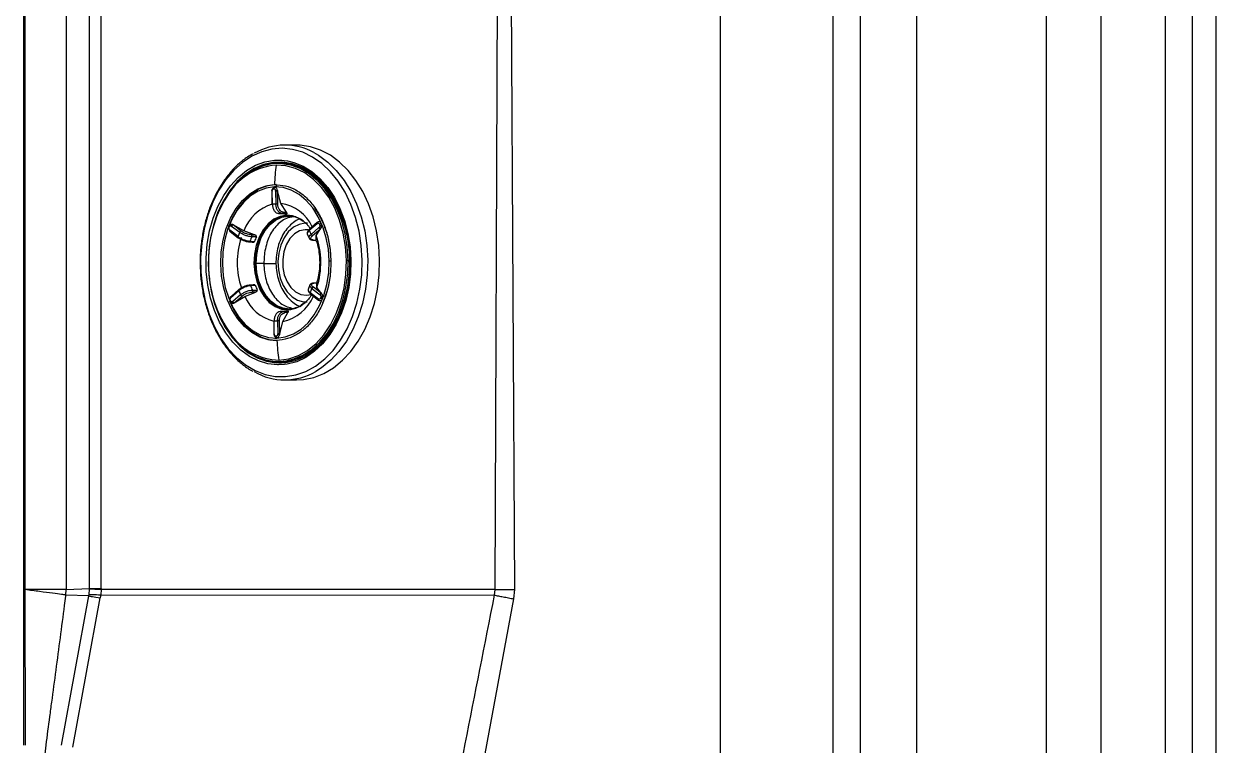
# Model space of a CAD drawing. Extents: x 943 to 1030, y 781 to 934.
# Drawn here: x 1021.22 to 1030.32, y 828.43 to 833.93 of the extents above; entities that cross this region are included whole.
import ezdxf

# ---------------------------------------------------------------- set-up
doc = ezdxf.new("R2010")
doc.units = 0
doc.header["$MEASUREMENT"] = 0
doc.layers.add('1', color=4, linetype='Continuous')

# ---------------------------------------------------------------- blocks, each defined once
blk = doc.blocks.new('AIRA')
at = {"layer": '1', "color": 4, "linetype": 'Continuous', "lineweight": 25}
blk.add_line((87.1416, 3), (87.1416, 84.1416), dxfattribs=at)
at = {"layer": '1', "color": 3, "linetype": 'Continuous', "lineweight": 25}
for p, q in [((86.958, 83.7245), (86.958, 3.4171)), ((86.7551, 3.6938), (86.7551, 83.4478)), ((86.2636, 4.327), (86.2636, 82.8146)), ((85.8457, 4.8358), (85.8457, 82.3058)), ((84.2154, 39.1114), (84.2154, 12.9414)), ((84.4255, 38.9705), (84.4255, 12.9414)), ((84.8554, 38.9705), (84.8554, 12.9414)), ((83.3555, 38.6635), (83.3555, 20.0537)), ((78.0409, 26.4286), (78.0409, 31.4581)), ((78.0495, 31.4374), (78.0495, 26.4494)), ((78.3627, 31.4374), (78.3627, 26.4494)), ((78.5417, 26.4571), (78.5417, 31.4297)), ((78.6323, 26.4571), (78.6323, 31.4297)), ((81.6557, 31.4368), (81.6369, 26.45)), ((81.7877, 26.45), (81.7612, 31.4368)), ((80.1228, 29.8425), (80.0319, 29.8425)), ((80.0184, 29.706), (79.9861, 29.7056)), ((79.9335, 29.4946), (79.9332, 29.4897)), ((79.9332, 29.4898), (79.9347, 29.3903)), ((79.9378, 29.3905), (79.9363, 29.4899)), ((79.9739, 29.523), (79.957, 29.5226)), ((79.9627, 29.4907), (79.9642, 29.3912)), ((79.979, 29.3915), (79.9775, 29.4909)), ((79.9775, 29.4909), (79.978, 29.4909)), ((80.0032, 29.3964), (79.978, 29.4909)), ((80.0448, 29.3295), (80.0032, 29.3964)), ((79.9857, 29.3196), (80.019, 29.3169)), ((80.0484, 29.3178), (80.0134, 29.3204)), ((80.0213, 29.3312), (80.0448, 29.3295)), ((79.6266, 29.2245), (79.6882, 29.1766)), ((79.6992, 29.1859), (79.6375, 29.2339)), ((79.6375, 29.2339), (79.638, 29.2339)), ((79.7201, 29.1891), (79.638, 29.2339)), ((80.0578, 29.3006), (80.0699, 29.3007)), ((80.147, 29.2792), (80.1719, 29.2619)), ((80.2199, 29.1925), (80.2801, 29.244)), ((80.2807, 29.2521), (80.2205, 29.2006)), ((80.2837, 29.2541), (80.28, 29.2515)), ((79.6121, 29.1863), (79.6142, 29.1842)), ((79.6755, 29.144), (79.6139, 29.1919)), ((79.6149, 29.1835), (79.6765, 29.1356)), ((79.8017, 29.1581), (79.7201, 29.1891)), ((79.7774, 29.1582), (79.8017, 29.1581)), ((79.8161, 29.1431), (79.78, 29.1433)), ((80.2042, 29.1658), (80.219, 29.1312)), ((80.2937, 29.2122), (80.2335, 29.1606)), ((80.2448, 29.1515), (80.3049, 29.2031)), ((80.2714, 29.1174), (80.2717, 29.1533)), ((80.2717, 29.1533), (80.3054, 29.2031)), ((80.3049, 29.2031), (80.3054, 29.2031)), ((79.759, 29.1032), (79.7871, 29.1013)), ((79.7666, 29.109), (79.8019, 29.1067)), ((80.2449, 29.1177), (80.2725, 29.1157)), ((80.2492, 29.119), (80.2714, 29.1174)), ((79.8772, 29.0201), (79.8717, 28.9385)), ((80.3714, 28.9582), (80.3841, 28.9582)), ((79.8719, 28.9385), (79.8147, 28.9385)), ((79.8717, 28.9385), (79.9664, 28.9385)), ((79.7925, 28.7762), (79.7641, 28.7743)), ((79.8069, 28.7713), (79.7717, 28.7689)), ((80.2243, 28.7753), (80.2104, 28.7396)), ((80.2771, 28.7907), (80.2502, 28.7888)), ((80.2763, 28.7893), (80.2542, 28.7877)), ((80.2777, 28.7557), (80.2763, 28.7893)), ((79.6215, 28.6798), (79.6817, 28.7314)), ((79.6823, 28.7394), (79.6221, 28.6879)), ((79.6954, 28.6995), (79.6352, 28.6479)), ((79.6464, 28.6389), (79.7066, 28.6904)), ((79.6469, 28.6388), (79.7276, 28.6871)), ((79.7276, 28.6871), (79.8082, 28.7206)), ((79.8082, 28.7206), (79.7839, 28.7204)), ((79.7861, 28.7354), (79.8222, 28.7357)), ((80.1973, 28.6961), (80.2334, 28.7028)), ((80.2887, 28.6675), (80.227, 28.7154)), ((80.228, 28.707), (80.2897, 28.6591)), ((80.2397, 28.748), (80.3014, 28.7001)), ((80.3123, 28.7094), (80.2506, 28.7573)), ((80.3128, 28.7094), (80.2777, 28.7557)), ((80.3128, 28.7094), (80.3123, 28.7094)), ((79.6469, 28.6388), (79.6464, 28.6389)), ((80.1761, 28.6333), (80.1583, 28.6195)), ((80.289, 28.6598), (80.2927, 28.6573)), ((79.948, 28.5006), (79.9495, 28.4011)), ((79.9526, 28.4013), (79.9511, 28.5007)), ((79.9774, 28.5015), (79.9789, 28.4021)), ((79.9937, 28.4023), (79.9923, 28.5018)), ((79.9943, 28.4023), (80.0166, 28.4969)), ((80.03, 28.5742), (79.9968, 28.5716)), ((80.0143, 28.5689), (80.0245, 28.5724)), ((80.0166, 28.4969), (80.0563, 28.5638)), ((80.0245, 28.5724), (80.0595, 28.5751)), ((80.0563, 28.5638), (80.0328, 28.5621)), ((79.9943, 28.4023), (79.9937, 28.4023)), ((79.957, 28.3693), (79.9694, 28.3691)), ((80.0314, 28.1667), (79.9834, 28.1639)), ((79.9861, 28.1864), (80.0184, 28.186)), ((80.0319, 28.0495), (80.1228, 28.0495)), ((78.0409, 25.262), (78.0409, 26.4286)), ((78.0495, 26.4494), (78.05, 25.262)), ((78.3279, 25.262), (78.5367, 26.4006)), ((78.3601, 26.4081), (78.3627, 26.4494)), ((78.5367, 26.4006), (78.3601, 26.4081)), ((78.3627, 26.4494), (78.5417, 26.4571)), ((78.5367, 26.4006), (78.5385, 26.4121)), ((78.5385, 26.4121), (78.5417, 26.4533)), ((78.5417, 26.4571), (78.5417, 26.4533)), ((78.6278, 26.4083), (78.6241, 26.3853)), ((78.6322, 26.4494), (78.6278, 26.4083)), ((78.6278, 26.4083), (81.6312, 26.4075)), ((78.6323, 26.4571), (78.6322, 26.4494)), ((81.6369, 26.45), (78.6322, 26.4494)), ((81.6369, 26.45), (81.6312, 26.4075)), ((81.7811, 26.3785), (81.7877, 26.45)), ((78.4159, 25.2467), (78.6241, 26.3853)), ((80.9339, 21.8267), (81.7811, 26.3785))]:
    blk.add_line(p, q, dxfattribs=at)
at = {"layer": '1', "color": 3, "linetype": 'Continuous', "lineweight": 25, "flags": 128}
for points in [[(80.6229, 28.9644), (80.6161, 29.0758), (80.5994, 29.185), (80.5729, 29.2903), (80.5371, 29.39), (80.4926, 29.4823), (80.4401, 29.5659), (80.3805, 29.6393), (80.3148, 29.7013), (80.2439, 29.7509), (80.1692, 29.7872), (80.0918, 29.8098), (80.013, 29.8182), (79.9341, 29.8122), (79.8563, 29.7921), (79.7811, 29.758), (79.7095, 29.7106), (79.6428, 29.6507), (79.582, 29.5792), (79.5283, 29.4973), (79.4823, 29.4063), (79.445, 29.3078), (79.4169, 29.2033), (79.3985, 29.0946), (79.39, 28.9835), (79.3917, 28.8718), (79.4035, 28.7612), (79.4251, 28.6537), (79.4563, 28.551), (79.4965, 28.4548), (79.5451, 28.3667), (79.6013, 28.2881), (79.6641, 28.2202), (79.7326, 28.1643), (79.8055, 28.1212), (79.8817, 28.0917), (79.96, 28.0762), (80.039, 28.075), (80.1175, 28.0881), (80.1942, 28.1152), (80.2677, 28.156), (80.337, 28.2098), (80.4009, 28.2757), (80.4582, 28.3525), (80.5082, 28.4392), (80.5499, 28.5341), (80.5827, 28.6358), (80.606, 28.7426), (80.6195, 28.8527), (80.6229, 28.9644)], [(80.7565, 28.9649), (80.7498, 29.0771), (80.7333, 29.1872), (80.7071, 29.2935), (80.6717, 29.3943), (80.6276, 29.4881), (80.5756, 29.5733), (80.5164, 29.6486), (80.451, 29.7129), (80.3805, 29.765), (80.3059, 29.8042), (80.2284, 29.8299), (80.1492, 29.8417), (80.1228, 29.8425)], [(80.2548, 29.7852), (80.2897, 29.765), (80.3602, 29.7129), (80.4256, 29.6486), (80.4848, 29.5733), (80.5368, 29.4881), (80.5808, 29.3943), (80.6163, 29.2935), (80.6424, 29.1872), (80.659, 29.0771), (80.6657, 28.9649)], [(79.9834, 28.1639), (79.9773, 28.1639), (79.9036, 28.1722), (79.8314, 28.1943), (79.762, 28.2297), (79.6964, 28.278), (79.636, 28.3382), (79.5819, 28.4092), (79.5349, 28.4898), (79.4959, 28.5786), (79.4656, 28.6739), (79.4446, 28.7741), (79.4332, 28.8773), (79.4316, 28.9818), (79.4399, 29.0856), (79.458, 29.1869), (79.4854, 29.2839), (79.5217, 29.3749), (79.5662, 29.4583), (79.6182, 29.5325), (79.6768, 29.5962), (79.7408, 29.6483), (79.8091, 29.6879), (79.8806, 29.7143), (79.954, 29.727), (80.0109, 29.7272)], [(79.968, 29.701), (79.9345, 29.6983), (79.8625, 29.6821), (79.7928, 29.6522), (79.7265, 29.6091), (79.6651, 29.5537), (79.6095, 29.487), (79.5609, 29.4102), (79.5201, 29.3247), (79.4879, 29.2322), (79.465, 29.1344), (79.4517, 29.033), (79.4482, 28.9301)], [(79.5355, 28.5321), (79.5787, 28.4494), (79.6304, 28.3744), (79.6888, 28.3101), (79.7528, 28.2576), (79.8213, 28.2179), (79.893, 28.1918), (79.9666, 28.1797), (80.0406, 28.1819), (80.1137, 28.1984), (80.1845, 28.2287), (80.2518, 28.2725), (80.3142, 28.3287), (80.3707, 28.3965), (80.4201, 28.4745), (80.4615, 28.5613), (80.4941, 28.6553), (80.5174, 28.7547), (80.531, 28.8576), (80.5345, 28.9622), (80.5279, 29.0665), (80.5113, 29.1685), (80.485, 29.2664), (80.4496, 29.3583), (80.4056, 29.4426), (80.354, 29.5176), (80.2955, 29.5819), (80.2315, 29.6344), (80.163, 29.6741), (80.0913, 29.7002), (80.0177, 29.7123), (79.9437, 29.7101), (79.8706, 29.6936), (79.7998, 29.6632), (79.7325, 29.6195), (79.6701, 29.5632), (79.6136, 29.4955), (79.5642, 29.4175), (79.5355, 29.3599)], [(80.4973, 29.1987), (80.4788, 29.2633), (80.4437, 29.3543), (80.4002, 29.4377), (80.3491, 29.512), (80.2912, 29.5757), (80.2278, 29.6277), (80.1599, 29.667), (80.089, 29.6928), (80.0161, 29.7048), (79.9428, 29.7026), (79.8704, 29.6863), (79.8003, 29.6562), (79.795, 29.6534)], [(80.0083, 29.7128), (79.9761, 29.7101), (79.9229, 29.6995)], [(80.5035, 28.9617), (80.4966, 29.0674), (80.4791, 29.1707), (80.4514, 29.2694), (80.414, 29.3615), (80.3677, 29.4452), (80.3135, 29.5187), (80.2525, 29.5805), (80.1858, 29.6294), (80.1149, 29.6644), (80.0412, 29.6848), (79.9662, 29.6901)], [(80.5161, 28.9619), (80.5096, 29.0646), (80.4933, 29.1651), (80.4674, 29.2615), (80.4325, 29.352), (80.3893, 29.4349), (80.3384, 29.5087), (80.2809, 29.5721), (80.2178, 29.6238), (80.1504, 29.6628), (80.0798, 29.6886), (80.0074, 29.7004), (79.968, 29.701)], [(80.0109, 29.7272), (80.0278, 29.7257), (80.0526, 29.7221)], [(80.0184, 29.706), (80.0485, 29.7052), (80.095, 29.6992)], [(80.0526, 29.7221), (80.1009, 29.7105), (80.1719, 29.6816), (80.2396, 29.6397), (80.3027, 29.5853), (80.3601, 29.5195), (80.4108, 29.4436), (80.4539, 29.3587), (80.4886, 29.2665), (80.5143, 29.1685), (80.5305, 29.0666), (80.537, 28.9625)], [(79.9727, 28.3517), (79.9069, 28.357), (79.8424, 28.3769), (79.781, 28.4108), (79.724, 28.4578), (79.673, 28.5169), (79.6291, 28.5865), (79.5934, 28.665), (79.5669, 28.7504), (79.5502, 28.8406), (79.5436, 28.9335), (79.5474, 29.0266), (79.5614, 29.1177), (79.5854, 29.2046), (79.6187, 29.2852), (79.6604, 29.3574), (79.7097, 29.4194), (79.7652, 29.4698), (79.8256, 29.5073), (79.8894, 29.531), (79.955, 29.5403)], [(79.9551, 29.5226), (79.8914, 29.5136), (79.8295, 29.4906), (79.7709, 29.4542), (79.7171, 29.4053), (79.6693, 29.3451), (79.6288, 29.2751), (79.5965, 29.1969), (79.5733, 29.1126), (79.5597, 29.0242), (79.556, 28.9338)], [(79.9675, 29.5403), (79.9019, 29.531), (79.8381, 29.5073), (79.7777, 29.4698), (79.7222, 29.4194), (79.673, 29.3574), (79.6312, 29.2852), (79.6038, 29.221)], [(80.3714, 28.9582), (80.3651, 29.0482), (80.3488, 29.1357), (80.3231, 29.2186), (80.2885, 29.2948), (80.2459, 29.3623), (80.1964, 29.4196), (80.1411, 29.4653), (80.0815, 29.4981), (80.019, 29.5174), (79.9551, 29.5226)], [(80.0462, 29.3064), (79.9966, 29.298), (79.9491, 29.2761), (79.9055, 29.2414), (79.8676, 29.1955), (79.8367, 29.1399), (79.8141, 29.0769), (79.8006, 29.0088), (79.7967, 28.9384)], [(79.9378, 29.3905), (79.9365, 29.3904), (79.9355, 29.3904), (79.9349, 29.3903), (79.9347, 29.3903), (79.9349, 29.3903), (79.9354, 29.3903), (79.9364, 29.3902), (79.9376, 29.3902)], [(80.1486, 29.2786), (80.131, 29.2871), (80.0793, 29.3011), (80.0266, 29.2995), (79.9754, 29.2825), (79.9277, 29.2508), (79.8857, 29.2057), (79.8513, 29.1493), (79.826, 29.084), (79.8107, 29.0127), (79.8063, 28.9385)], [(79.8147, 28.9385), (79.8184, 29.0074), (79.8315, 29.074), (79.8535, 29.1358), (79.8835, 29.1903), (79.9205, 29.2355), (79.9629, 29.2698), (80.0093, 29.2918), (80.0578, 29.3006)], [(80.2062, 29.2458), (80.1867, 29.2463), (80.1412, 29.2375), (80.098, 29.2151), (80.0593, 29.1801), (80.0269, 29.1342), (80.0021, 29.0794), (79.9863, 29.0184), (79.9801, 28.9541), (79.9839, 28.8893), (79.9974, 28.8272), (80.02, 28.7707), (80.0507, 28.7223), (80.088, 28.6844), (80.1302, 28.6588), (80.1753, 28.6465), (80.2025, 28.6459)], [(80.2112, 29.1946), (80.1877, 29.1959), (80.1455, 29.187), (80.1061, 29.1641), (80.0717, 29.1285), (80.0443, 29.0823), (80.0255, 29.0282), (80.0165, 28.9693), (80.0176, 28.9091), (80.029, 28.851), (80.0498, 28.7984), (80.0789, 28.7544), (80.1146, 28.7215), (80.1549, 28.7017), (80.1973, 28.6961)], [(79.9723, 28.3694), (80.036, 28.3784), (80.0979, 28.4014), (80.1565, 28.4378), (80.2103, 28.4867), (80.2581, 28.5469), (80.2986, 28.6169), (80.3309, 28.6951), (80.3541, 28.7794), (80.3677, 28.8678), (80.3714, 28.9582)], [(79.9884, 28.2019), (80.0632, 28.2117), (80.1362, 28.2364), (80.206, 28.2756), (80.2712, 28.3285), (80.3303, 28.3939), (80.3823, 28.4706), (80.426, 28.5569), (80.4606, 28.6512), (80.4853, 28.7514), (80.4997, 28.8556), (80.5035, 28.9617)], [(80.0208, 28.1927), (80.0299, 28.1937), (80.1018, 28.2099), (80.1716, 28.2398), (80.2378, 28.2829), (80.2993, 28.3383), (80.3549, 28.405), (80.4035, 28.4818), (80.4442, 28.5673), (80.4764, 28.6598), (80.4994, 28.7576), (80.5127, 28.859), (80.5161, 28.9619)], [(80.537, 28.9625), (80.5337, 28.8581), (80.5205, 28.7553), (80.4977, 28.6559), (80.4658, 28.5617), (80.4253, 28.4743), (80.3769, 28.3954), (80.3215, 28.3263), (80.2601, 28.2682), (80.1937, 28.2222), (80.1236, 28.1892), (80.0511, 28.1696), (80.0314, 28.1667)], [(80.1228, 28.0495), (80.1759, 28.0527), (80.2546, 28.0692), (80.3313, 28.0994), (80.4047, 28.1431), (80.4736, 28.1994), (80.537, 28.2675), (80.5939, 28.3463), (80.6433, 28.4345), (80.6846, 28.5308), (80.7169, 28.6336), (80.7399, 28.7414), (80.7532, 28.8524), (80.7565, 28.9649)], [(80.6657, 28.9649), (80.6624, 28.8524), (80.6491, 28.7414), (80.6261, 28.6336), (80.5937, 28.5308), (80.5525, 28.4345), (80.5031, 28.3463), (80.4462, 28.2675), (80.3828, 28.1994), (80.3139, 28.1431), (80.2695, 28.1149)], [(79.4482, 28.9301), (79.4481, 28.9301), (79.4482, 28.9301), (79.4483, 28.9301), (79.4486, 28.9302), (79.4491, 28.9302), (79.4496, 28.9302), (79.4503, 28.9303), (79.4511, 28.9303)], [(79.4482, 28.9301), (79.4547, 28.8274), (79.4711, 28.7269), (79.4969, 28.6305), (79.5318, 28.54), (79.5751, 28.4571), (79.626, 28.3833), (79.6835, 28.3199), (79.7465, 28.2682), (79.814, 28.2291), (79.8846, 28.2034), (79.957, 28.1916), (80.0208, 28.1927)], [(79.556, 28.9338), (79.5623, 28.8438), (79.5786, 28.7562), (79.6043, 28.6734), (79.6389, 28.5972), (79.6815, 28.5297), (79.731, 28.4724), (79.7863, 28.4267), (79.8459, 28.3939), (79.9084, 28.3746), (79.9723, 28.3694)], [(79.7967, 28.9384), (79.8027, 28.8682), (79.8182, 28.801), (79.8426, 28.7394), (79.8752, 28.6858), (79.9144, 28.6421), (79.959, 28.6101), (80.0071, 28.591), (80.0569, 28.5856)], [(79.8063, 28.9385), (79.813, 28.8646), (79.8303, 28.7942), (79.8576, 28.7305), (79.8936, 28.6762), (79.9369, 28.6337), (79.9855, 28.6049), (80.0372, 28.5909), (80.0899, 28.5925), (80.1412, 28.6095), (80.1608, 28.6205)], [(80.0688, 28.5912), (80.0201, 28.5971), (79.973, 28.6162), (79.9295, 28.6478), (79.8912, 28.6908), (79.8595, 28.7435), (79.8356, 28.804), (79.8205, 28.8698), (79.8147, 28.9385)], [(80.0044, 28.1866), (80.0805, 28.197), (80.1547, 28.2226), (80.2257, 28.2628), (80.2919, 28.3169), (80.352, 28.3837), (80.4047, 28.4619), (80.4491, 28.5499), (80.4842, 28.6459), (80.5047, 28.7251)], [(79.6109, 28.6523), (79.6416, 28.5865), (79.6855, 28.5169), (79.7366, 28.4578), (79.7935, 28.4108), (79.855, 28.3769), (79.9194, 28.357), (79.9701, 28.3516)], [(80.095, 28.1928), (80.0711, 28.189), (80.0184, 28.186)]]:
    blk.add_lwpolyline(points, dxfattribs=at)
at = {"layer": '1', "color": 3, "linetype": 'Continuous', "lineweight": 25}
for centre, radius, start, end in [((80.0318, 29.3745), 0.4674, 61.50454, 119.71677), ((80.0097, 29.2069), 0.4852, 95.13686, 150.46007), ((81.0417, 29.5341), 1.0868, 171.74454, 179.67263), ((79.9362, 29.4626), 0.0273, 89.64342, 96.19111), ((80.3195, 29.5323), 0.3646, 181.52291, 182.14447), ((79.9777, 28.9569), 0.534, 90.80553, 91.61212), ((81.0472, 29.5332), 1.0798, 179.62045, 180.54495), ((79.9787, 28.9465), 0.5445, 90.12877, 90.89876), ((80.3793, 28.9608), 0.9287, 148.49554, 181.88293), ((79.9617, 29.0907), 0.3085, 24.61903, 82.27733), ((80.0315, 29.0718), 0.3328, 106.42517, 159.37187), ((79.9576, 29.1684), 0.2229, 88.31986, 95.09892), ((79.9792, 28.8575), 0.534, 90.80553, 91.61212), ((79.9802, 28.847), 0.5445, 90.12875, 90.89876), ((80.0051, 29.133), 0.1876, 87.47602, 95.94275), ((80.0392, 29.1313), 0.1867, 91.71212, 96.23329), ((80.173, 29.4563), 0.1964, 224.7938, 229.7672), ((80.0392, 29.132), 0.1861, 87.1775, 91.70933), ((80.0445, 29.0926), 0.2138, 41.32143, 89.55222), ((79.6399, 29.22), 0.0141, 99.74786, 161.07174), ((80.2855, 29.2476), 0.00653, 129.49517, 212.7876), ((79.6202, 29.1884), 0.00719, 150.76822, 222.73254), ((80.2894, 28.946), 0.6197, 162.12648, 198.27559), ((79.6818, 29.1404), 0.00719, 150.7681, 222.73266), ((80.1695, 28.9708), 0.5234, 156.84569, 160.68283), ((79.6793, 29.1391), 0.0045, 232.7225, 269.76184), ((79.7016, 29.1721), 0.0141, 99.74679, 161.07194), ((80.1832, 28.9669), 0.4402, 156.36763, 161.16089), ((80.2161, 28.9667), 0.4372, 156.20025, 161.32828), ((80.2258, 29.1961), 0.00692, 139.96615, 211.52746), ((79.7607, 28.9769), 0.5072, 21.23073, 25.14882), ((80.2471, 29.1659), 0.0146, 201.27824, 260.67162), ((79.6891, 28.9458), 0.6185, 342.10435, 19.60542), ((80.3073, 29.2174), 0.0146, 201.27844, 260.67059), ((79.4877, 28.9484), 1.0402, 0.75001, 13.9253), ((80.5315, 27.7828), 1.1793, 90.74651, 91.3587), ((79.4769, 28.9449), 1.051, 347.93092, 0.93554), ((80.5293, 28.0242), 0.9378, 90.09323, 90.80739), ((80.3454, 28.923), 0.8943, 179.53081, 216.3692), ((79.8208, 26.819), 2.1195, 90.3903, 90.65062), ((79.8158, 27.575), 1.3635, 90.0486, 90.39808), ((80.1707, 28.92), 0.4266, 200.74258, 205.63696), ((80.2036, 28.9202), 0.4237, 200.57167, 205.80787), ((79.6274, 28.6834), 0.00692, 139.96627, 211.52739), ((79.6876, 28.735), 0.00692, 139.96614, 211.52752), ((80.1545, 28.9151), 0.5072, 201.23073, 205.14882), ((79.6851, 28.7361), 0.0044, 89.83125, 129.72262), ((79.7089, 28.7048), 0.0146, 201.27828, 260.67143), ((80.0234, 28.8102), 0.3204, 202.59412, 256.38671), ((79.9538, 28.8119), 0.3212, 281.28065, 337.56864), ((80.2333, 28.7119), 0.00719, 150.76808, 222.73268), ((79.7458, 28.9212), 0.5234, 336.84569, 340.68283), ((80.253, 28.7435), 0.0141, 99.74698, 161.07188), ((80.2939, 28.6639), 0.00631, 145.81591, 239.46886), ((80.3147, 28.6955), 0.0141, 99.74786, 161.07175), ((79.6488, 28.6532), 0.0146, 201.27845, 260.67058), ((80.1801, 28.4437), 0.1878, 130.95648, 136.08012), ((80.0423, 28.8025), 0.2174, 273.85117, 317.42082), ((79.9509, 28.4735), 0.0273, 89.64327, 96.19122), ((79.9576, 28.7236), 0.2229, 268.31986, 275.09892), ((79.9925, 27.9678), 0.534, 90.80553, 91.61211), ((79.9935, 27.9573), 0.5445, 90.12875, 90.89876), ((80.0051, 28.759), 0.1876, 267.47603, 275.94275), ((80.0392, 28.76), 0.1861, 267.1775, 271.70933), ((79.9526, 28.3704), 0.0309, 90.02909, 95.80474), ((79.9515, 28.4291), 0.0281, 265.73203, 271.69341), ((79.9939, 27.8683), 0.5339, 90.80552, 91.61215), ((79.995, 27.8578), 0.5445, 90.12877, 90.89876), ((79.9981, 28.6612), 0.4594, 215.7592, 268.79391), ((80.3363, 28.3706), 0.364, 179.5645, 180.18668), ((81.0675, 28.3908), 1.0955, 182.04447, 189.93046), ((79.993, 28.5883), 0.4018, 240.46906, 271.62418), ((80.0252, 28.5705), 0.3917, 254.85817, 267.52814), ((80.032, 28.5187), 0.4685, 240.00989, 300.4613)]:
    blk.add_arc(centre, radius, start, end, dxfattribs=at)
for points, knots in [([(79.7916, 29.7768), (79.7765, 29.7685), (79.7378, 29.7472), (79.6798, 29.7001), (79.6183, 29.6378), (79.5627, 29.5654), (79.5135, 29.4845), (79.4716, 29.3959), (79.4375, 29.3012), (79.4116, 29.2015), (79.3944, 29.0983), (79.3867, 29.0063), (79.3867, 28.9492), (79.3866, 28.9273)], [0, 0, 0, 0, 0.061589, 0.15822, 0.255295, 0.352714, 0.45036, 0.548129, 0.64595, 0.743773, 0.841587, 0.939395, 1, 1, 1, 1]), ([(79.9365, 29.4933), (79.9357, 29.4935), (79.9344, 29.4939), (79.9337, 29.4943), (79.9334, 29.4945), (79.9335, 29.4946), (79.9335, 29.4946)], [0, 0, 0, 0, 0.472388, 0.726062, 0.984927, 1, 1, 1, 1]), ([(79.9468, 29.516), (79.9451, 29.5148), (79.9417, 29.5124), (79.9376, 29.5071), (79.9347, 29.5011), (79.9339, 29.4967), (79.9335, 29.4946)], [0, 0, 0, 0, 0.258069, 0.511288, 0.758311, 1, 1, 1, 1]), ([(79.9361, 29.4897), (79.9361, 29.4907), (79.9361, 29.492), (79.9362, 29.4932), (79.9363, 29.4934)], [0, 0, 0, 0, 0.825528, 1, 1, 1, 1]), ([(79.9365, 29.4933), (79.9364, 29.4927), (79.9363, 29.4916), (79.9363, 29.4904), (79.9363, 29.4899)], [0, 0, 0, 0, 0.559955, 1, 1, 1, 1]), ([(79.9365, 29.4933), (79.937, 29.4957), (79.9379, 29.5003), (79.9414, 29.5051), (79.9453, 29.5078), (79.9479, 29.5081), (79.9492, 29.5082)], [0, 0, 0, 0, 0.283703, 0.562563, 0.780127, 1, 1, 1, 1]), ([(79.9552, 29.5186), (79.9528, 29.5185), (79.9497, 29.5183), (79.9471, 29.516), (79.9465, 29.5154)], [0, 0, 0, 0, 0.7563984, 1, 1, 1, 1]), ([(79.9492, 29.5082), (79.9493, 29.5093), (79.9494, 29.5116), (79.9506, 29.5148), (79.9526, 29.5175), (79.9543, 29.5183), (79.9552, 29.5186)], [0, 0, 0, 0, 0.221976, 0.471926, 0.73723, 1, 1, 1, 1]), ([(79.9492, 29.5082), (79.9509, 29.5081), (79.9543, 29.5079), (79.9584, 29.5043), (79.9612, 29.4995), (79.962, 29.4959), (79.9624, 29.4941)], [0, 0, 0, 0, 0.278048, 0.555677, 0.775229, 1, 1, 1, 1]), ([(79.9771, 29.4963), (79.9761, 29.4995), (79.9741, 29.5058), (79.9688, 29.5132), (79.9623, 29.5181), (79.9576, 29.5185), (79.9552, 29.5186)], [0, 0, 0, 0, 0.247937, 0.500491, 0.75285, 1, 1, 1, 1]), ([(79.9624, 29.4941), (79.9634, 29.4944), (79.9649, 29.4948), (79.9675, 29.4953), (79.9696, 29.4957), (79.9718, 29.496), (79.9744, 29.4963), (79.976, 29.4963), (79.9771, 29.4963)], [0, 0, 0, 0, 0.239809, 0.368586, 0.5, 0.631414, 0.760191, 1, 1, 1, 1]), ([(79.9627, 29.4907), (79.9627, 29.4913), (79.9626, 29.4925), (79.9625, 29.4936), (79.9624, 29.4941)], [0, 0, 0, 0, 0.559951, 1, 1, 1, 1]), ([(79.978, 29.4909), (79.9779, 29.492), (79.9776, 29.4938), (79.9772, 29.4956), (79.9771, 29.4963)], [0, 0, 0, 0, 0.560579, 1, 1, 1, 1]), ([(79.9771, 29.4963), (79.9772, 29.4953), (79.9774, 29.4936), (79.9775, 29.4917), (79.9775, 29.4909)], [0, 0, 0, 0, 0.559954, 1, 1, 1, 1]), ([(79.9376, 29.3902), (79.938, 29.3824), (79.9386, 29.3718), (79.9428, 29.3634), (79.9439, 29.3612)], [0, 0, 0, 0, 0.740484, 1, 1, 1, 1]), ([(79.9378, 29.3905), (79.9386, 29.3815), (79.9403, 29.3635), (79.9515, 29.3406), (79.9672, 29.324), (79.9795, 29.321), (79.9857, 29.3196)], [0, 0, 0, 0, 0.25003, 0.500035, 0.750022, 1, 1, 1, 1]), ([(80.0134, 29.3204), (80.0069, 29.3219), (79.9939, 29.3248), (79.9779, 29.3414), (79.9667, 29.3643), (79.965, 29.3823), (79.9642, 29.3912)], [0, 0, 0, 0, 0.249978, 0.499965, 0.74997, 1, 1, 1, 1]), ([(80.0213, 29.3312), (80.0158, 29.3325), (80.0048, 29.335), (79.9909, 29.3491), (79.9812, 29.3686), (79.9797, 29.3839), (79.979, 29.3915)], [0, 0, 0, 0, 0.2497434, 0.500213, 0.7505595, 1, 1, 1, 1]), ([(80.0134, 29.3204), (80.0143, 29.3205), (80.0158, 29.3207), (80.0176, 29.322), (80.0189, 29.3234), (80.0199, 29.3252), (80.021, 29.3277), (80.0212, 29.3298), (80.0213, 29.3312)], [0, 0, 0, 0, 0.23874, 0.367898, 0.499997, 0.632096, 0.761255, 1, 1, 1, 1]), ([(80.0484, 29.3178), (80.0488, 29.3178), (80.0498, 29.3179), (80.0506, 29.3185), (80.0507, 29.3196), (80.0502, 29.3217), (80.0486, 29.3249), (80.0461, 29.3279), (80.0448, 29.3295)], [0, 0, 0, 0, 0.090563, 0.18461, 0.29233, 0.420668, 0.698931, 1, 1, 1, 1]), ([(79.6088, 29.2219), (79.6079, 29.2188), (79.6059, 29.2128), (79.6061, 29.2024), (79.6082, 29.1962), (79.6093, 29.1932)], [0, 0, 0, 0, 0.328863, 0.664452, 1, 1, 1, 1]), ([(79.6092, 29.2168), (79.6086, 29.2173), (79.6073, 29.2185), (79.6065, 29.22), (79.6069, 29.2213), (79.6082, 29.2217), (79.6088, 29.2219)], [0, 0, 0, 0, 0.221975, 0.471925, 0.737229, 1, 1, 1, 1]), ([(79.6119, 29.1938), (79.6107, 29.1956), (79.6084, 29.199), (79.6071, 29.2056), (79.6074, 29.2118), (79.6086, 29.2151), (79.6092, 29.2168)], [0, 0, 0, 0, 0.283703, 0.562563, 0.780127, 1, 1, 1, 1]), ([(79.634, 29.236), (79.6315, 29.2367), (79.6264, 29.238), (79.619, 29.2355), (79.6127, 29.2302), (79.6101, 29.2246), (79.6088, 29.2219)], [0, 0, 0, 0, 0.247937, 0.500491, 0.75285, 1, 1, 1, 1]), ([(79.6092, 29.2168), (79.6101, 29.2188), (79.6119, 29.2228), (79.6161, 29.2261), (79.6204, 29.2271), (79.623, 29.2263), (79.6244, 29.2259)], [0, 0, 0, 0, 0.278048, 0.555677, 0.775229, 1, 1, 1, 1]), ([(79.6244, 29.2259), (79.6247, 29.2271), (79.6253, 29.2291), (79.6268, 29.2314), (79.6281, 29.233), (79.6295, 29.2343), (79.6315, 29.2356), (79.633, 29.2358), (79.634, 29.236)], [0, 0, 0, 0, 0.2398087, 0.3685865, 0.5, 0.6314135, 0.7601913, 1, 1, 1, 1]), ([(79.6266, 29.2245), (79.6262, 29.2248), (79.6255, 29.2254), (79.6247, 29.2257), (79.6244, 29.2259)], [0, 0, 0, 0, 0.559951, 1, 1, 1, 1]), ([(79.638, 29.2339), (79.6373, 29.2343), (79.636, 29.2352), (79.6346, 29.2357), (79.634, 29.236)], [0, 0, 0, 0, 0.560579, 1, 1, 1, 1]), ([(79.634, 29.236), (79.6347, 29.2357), (79.6359, 29.2351), (79.637, 29.2342), (79.6375, 29.2339)], [0, 0, 0, 0, 0.559954, 1, 1, 1, 1]), ([(80.1177, 29.2946), (80.0966, 29.2939), (80.0451, 29.2922), (79.9711, 29.2364), (79.9057, 29.1432), (79.8867, 29.0611), (79.8772, 29.0201)], [0, 0, 0, 0, 0.187385, 0.458256, 0.729128, 1, 1, 1, 1]), ([(80.1452, 29.2785), (80.1442, 29.2782), (80.1272, 29.2729), (80.097, 29.2518), (80.0565, 29.2154), (80.0223, 29.1682), (79.995, 29.1131), (79.9759, 29.0518), (79.9656, 28.9867), (79.9646, 28.92), (79.9728, 28.8541), (79.9902, 28.7913), (80.0164, 28.7338), (80.0506, 28.6834), (80.0921, 28.6435), (80.1276, 28.6188), (80.1498, 28.6121), (80.1548, 28.6106)], [0, 0, 0, 0, 0.004256, 0.07535, 0.147676, 0.22141, 0.296165, 0.371422, 0.446817, 0.522278, 0.59787, 0.673663, 0.749738, 0.826077, 0.902301, 0.977718, 1, 1, 1, 1]), ([(80.0634, 29.3002), (80.0764, 29.2995), (80.1041, 29.298), (80.1325, 29.2894), (80.1467, 29.2795), (80.147, 29.2792)], [0, 0, 0, 0, 0.463799, 0.987713, 1, 1, 1, 1]), ([(80.2053, 29.2324), (80.2102, 29.2278), (80.2174, 29.2208), (80.2248, 29.2089), (80.2273, 29.2049)], [0, 0, 0, 0, 0.669708, 1, 1, 1, 1]), ([(80.2822, 29.2455), (80.2818, 29.2453), (80.2811, 29.2449), (80.2804, 29.2443), (80.2801, 29.244)], [0, 0, 0, 0, 0.5599546, 1, 1, 1, 1]), ([(80.287, 29.2555), (80.2861, 29.2553), (80.2847, 29.2551), (80.2833, 29.2538), (80.2825, 29.2525), (80.282, 29.2509), (80.2817, 29.2487), (80.282, 29.2468), (80.2822, 29.2455)], [0, 0, 0, 0, 0.239809, 0.368586, 0.5, 0.631414, 0.760191, 1, 1, 1, 1]), ([(80.2822, 29.2455), (80.2839, 29.2461), (80.2872, 29.2472), (80.2919, 29.2454), (80.2955, 29.242), (80.297, 29.2389), (80.2977, 29.2374)], [0, 0, 0, 0, 0.283703, 0.562563, 0.780127, 1, 1, 1, 1]), ([(80.3102, 29.2428), (80.3088, 29.2455), (80.3061, 29.2509), (80.2999, 29.2559), (80.2931, 29.2579), (80.289, 29.2563), (80.287, 29.2555)], [0, 0, 0, 0, 0.2474, 0.49986, 0.75229, 1, 1, 1, 1]), ([(80.2937, 29.2122), (80.2941, 29.2125), (80.2948, 29.2131), (80.2954, 29.2139), (80.2956, 29.2142)], [0, 0, 0, 0, 0.559951, 1, 1, 1, 1]), ([(80.2977, 29.2374), (80.2985, 29.2352), (80.3, 29.231), (80.2999, 29.2242), (80.2984, 29.2184), (80.2966, 29.2156), (80.2956, 29.2142)], [0, 0, 0, 0, 0.278048, 0.555677, 0.775229, 1, 1, 1, 1]), ([(80.308, 29.2063), (80.307, 29.2065), (80.3055, 29.2067), (80.3031, 29.2077), (80.3013, 29.2087), (80.2996, 29.2099), (80.2975, 29.2117), (80.2964, 29.2132), (80.2956, 29.2142)], [0, 0, 0, 0, 0.239809, 0.368586, 0.5, 0.631414, 0.760191, 1, 1, 1, 1]), ([(80.3102, 29.2428), (80.3091, 29.2426), (80.3068, 29.2422), (80.3032, 29.2408), (80.3, 29.2391), (80.2984, 29.2379), (80.2977, 29.2374)], [0, 0, 0, 0, 0.2627711, 0.5280752, 0.7780246, 1, 1, 1, 1]), ([(80.308, 29.2063), (80.3093, 29.2088), (80.312, 29.2138), (80.3137, 29.2236), (80.3134, 29.2339), (80.3112, 29.2398), (80.3102, 29.2428)], [0, 0, 0, 0, 0.247937, 0.500491, 0.75285, 1, 1, 1, 1]), ([(79.6119, 29.1938), (79.6114, 29.1928), (79.6106, 29.1912), (79.6104, 29.1894), (79.6106, 29.1881), (79.6112, 29.187), (79.6122, 29.186), (79.6136, 29.1858), (79.6144, 29.1856)], [0, 0, 0, 0, 0.239809, 0.368586, 0.5, 0.631414, 0.760191, 1, 1, 1, 1]), ([(79.6119, 29.1938), (79.6122, 29.1934), (79.6129, 29.1927), (79.6136, 29.1921), (79.6139, 29.1919)], [0, 0, 0, 0, 0.559955, 1, 1, 1, 1]), ([(79.6755, 29.144), (79.6818, 29.1396), (79.6944, 29.131), (79.7194, 29.1199), (79.7452, 29.1118), (79.7595, 29.1099), (79.7666, 29.109)], [0, 0, 0, 0, 0.25003, 0.500035, 0.750022, 1, 1, 1, 1]), ([(79.6792, 29.1346), (79.6846, 29.131), (79.6952, 29.1236), (79.7164, 29.1139), (79.7383, 29.1066), (79.7504, 29.1051), (79.7565, 29.1043)], [0, 0, 0, 0, 0.249705, 0.50014, 0.750517, 1, 1, 1, 1]), ([(79.78, 29.1433), (79.7727, 29.1438), (79.7581, 29.1448), (79.7321, 29.1526), (79.707, 29.1636), (79.6945, 29.1723), (79.6882, 29.1766)], [0, 0, 0, 0, 0.2499775, 0.499965, 0.7499704, 1, 1, 1, 1]), ([(79.7774, 29.1582), (79.7712, 29.1586), (79.7588, 29.1595), (79.7366, 29.1659), (79.7152, 29.175), (79.7045, 29.1823), (79.6992, 29.1859)], [0, 0, 0, 0, 0.249744, 0.500213, 0.75056, 1, 1, 1, 1]), ([(79.78, 29.1433), (79.7804, 29.1446), (79.781, 29.1465), (79.7811, 29.1494), (79.7809, 29.1516), (79.7803, 29.1537), (79.7793, 29.1562), (79.7782, 29.1574), (79.7774, 29.1582)], [0, 0, 0, 0, 0.23874, 0.367898, 0.499997, 0.632096, 0.761255, 1, 1, 1, 1]), ([(79.8161, 29.1431), (79.8163, 29.1438), (79.8167, 29.1451), (79.8163, 29.1472), (79.8152, 29.1494), (79.8126, 29.1523), (79.8083, 29.1557), (79.8039, 29.1573), (79.8017, 29.1581)], [0, 0, 0, 0, 0.090564, 0.184611, 0.292331, 0.420669, 0.698928, 1, 1, 1, 1]), ([(80.2199, 29.1925), (80.2153, 29.1879), (80.2061, 29.1787), (80.2023, 29.1688), (80.2052, 29.1655), (80.206, 29.1647)], [0, 0, 0, 0, 0.431902, 0.863763, 1, 1, 1, 1]), ([(80.2203, 29.2002), (80.2171, 29.1971), (80.2107, 29.1907), (80.2052, 29.181), (80.2029, 29.1725), (80.2042, 29.1681), (80.2048, 29.1663)], [0, 0, 0, 0, 0.265769, 0.532078, 0.800678, 1, 1, 1, 1]), ([(80.2192, 29.1333), (80.2187, 29.1339), (80.2159, 29.1372), (80.2198, 29.1469), (80.229, 29.156), (80.2335, 29.1606)], [0, 0, 0, 0, 0.107074, 0.553515, 1, 1, 1, 1]), ([(80.2186, 29.1331), (80.2195, 29.1311), (80.2214, 29.1272), (80.2271, 29.1226), (80.2346, 29.119), (80.2409, 29.1181), (80.2441, 29.1176)], [0, 0, 0, 0, 0.248855, 0.498843, 0.749322, 1, 1, 1, 1]), ([(80.2492, 29.119), (80.2445, 29.1198), (80.2352, 29.1215), (80.2303, 29.1292), (80.2327, 29.1396), (80.2408, 29.1476), (80.2448, 29.1515)], [0, 0, 0, 0, 0.249733, 0.500209, 0.750558, 1, 1, 1, 1]), ([(80.308, 29.2063), (80.3075, 29.2057), (80.3065, 29.2045), (80.3054, 29.2035), (80.3049, 29.2031)], [0, 0, 0, 0, 0.559954, 1, 1, 1, 1]), ([(80.3054, 29.2031), (80.3059, 29.2036), (80.3068, 29.2046), (80.3077, 29.2058), (80.308, 29.2063)], [0, 0, 0, 0, 0.560579, 1, 1, 1, 1]), ([(79.7666, 29.109), (79.7664, 29.1084), (79.7658, 29.1072), (79.7644, 29.1052), (79.7621, 29.1035), (79.7597, 29.103), (79.7577, 29.1034), (79.7569, 29.104), (79.7565, 29.1043)], [0, 0, 0, 0, 0.124762, 0.249393, 0.5, 0.750607, 0.875238, 1, 1, 1, 1]), ([(79.7801, 29.1027), (79.7825, 29.1021), (79.7869, 29.1008), (79.7927, 29.101), (79.7968, 29.102), (79.7992, 29.1032), (79.801, 29.1047), (79.8016, 29.106), (79.8019, 29.1067)], [0, 0, 0, 0, 0.301002, 0.579274, 0.707601, 0.81532, 0.909388, 1, 1, 1, 1]), ([(80.27, 29.1187), (80.2743, 29.1066), (80.2846, 29.0771), (80.2947, 29.0234), (80.3, 28.9612), (80.298, 28.8981), (80.2899, 28.8383), (80.2797, 28.803), (80.2748, 28.7861)], [0, 0, 0, 0, 0.122986, 0.300459, 0.47919, 0.658551, 0.837647, 1, 1, 1, 1]), ([(79.3866, 28.9273), (79.3872, 28.9087), (79.3887, 28.8548), (79.3981, 28.7663), (79.4175, 28.6639), (79.4457, 28.5652), (79.482, 28.4718), (79.526, 28.3849), (79.5773, 28.3058), (79.635, 28.2354), (79.6987, 28.1758), (79.7504, 28.136), (79.7818, 28.1202), (79.7889, 28.1166)], [0, 0, 0, 0, 0.053845, 0.155516, 0.257263, 0.359057, 0.460908, 0.562815, 0.664758, 0.766673, 0.868466, 0.970007, 1, 1, 1, 1]), ([(79.8717, 28.9385), (79.8756, 28.8957), (79.8833, 28.8101), (79.9349, 28.7006), (80.0074, 28.6206), (80.066, 28.6036), (80.0948, 28.5953)], [0, 0, 0, 0, 0.252334, 0.504668, 0.757002, 1, 1, 1, 1]), ([(79.7717, 28.7689), (79.7646, 28.7679), (79.7504, 28.766), (79.7248, 28.7572), (79.7001, 28.7453), (79.6878, 28.736), (79.6817, 28.7314)], [0, 0, 0, 0, 0.249978, 0.499965, 0.74997, 1, 1, 1, 1]), ([(79.7614, 28.773), (79.7554, 28.7722), (79.7433, 28.7705), (79.7216, 28.7628), (79.7007, 28.7524), (79.6903, 28.7444), (79.6851, 28.7405)], [0, 0, 0, 0, 0.249733, 0.500209, 0.750558, 1, 1, 1, 1]), ([(79.7717, 28.7689), (79.7711, 28.7701), (79.7702, 28.7718), (79.7685, 28.7734), (79.767, 28.7742), (79.7655, 28.7746), (79.7635, 28.7745), (79.7622, 28.7736), (79.7614, 28.773)], [0, 0, 0, 0, 0.238754, 0.36792, 0.500026, 0.632127, 0.761283, 1, 1, 1, 1]), ([(79.8069, 28.7713), (79.8066, 28.7719), (79.806, 28.7732), (79.8041, 28.7747), (79.8017, 28.7757), (79.7977, 28.7766), (79.7946, 28.7765), (79.7926, 28.7764)], [0, 0, 0, 0, 0.133623, 0.272386, 0.431322, 0.62068, 1, 1, 1, 1]), ([(80.2397, 28.748), (80.235, 28.7523), (80.2256, 28.7608), (80.2214, 28.7697), (80.224, 28.7727), (80.2244, 28.7732)], [0, 0, 0, 0, 0.452215, 0.904387, 1, 1, 1, 1]), ([(80.2491, 28.7889), (80.2459, 28.7884), (80.2395, 28.7874), (80.2321, 28.7838), (80.2265, 28.7791), (80.2247, 28.7753), (80.2238, 28.7734)], [0, 0, 0, 0, 0.24992, 0.500257, 0.750556, 1, 1, 1, 1]), ([(80.2506, 28.7573), (80.2465, 28.761), (80.2383, 28.7684), (80.2355, 28.7781), (80.2402, 28.7854), (80.2495, 28.7869), (80.2542, 28.7877)], [0, 0, 0, 0, 0.249705, 0.50014, 0.750517, 1, 1, 1, 1]), ([(79.6219, 28.6857), (79.6201, 28.6832), (79.6165, 28.6782), (79.6143, 28.6684), (79.6139, 28.6606), (79.6151, 28.6569), (79.6153, 28.6562)], [0, 0, 0, 0, 0.306476, 0.61866, 0.930603, 1, 1, 1, 1]), ([(79.6175, 28.6546), (79.6168, 28.6567), (79.6152, 28.661), (79.6154, 28.6678), (79.6169, 28.6736), (79.6187, 28.6764), (79.6196, 28.6778)], [0, 0, 0, 0, 0.278048, 0.555677, 0.775229, 1, 1, 1, 1]), ([(79.6196, 28.6778), (79.6191, 28.6788), (79.6183, 28.6803), (79.618, 28.6821), (79.6181, 28.6833), (79.6187, 28.6843), (79.6197, 28.6853), (79.621, 28.6855), (79.6219, 28.6857)], [0, 0, 0, 0, 0.239809, 0.368586, 0.5, 0.631414, 0.760191, 1, 1, 1, 1]), ([(79.6215, 28.6798), (79.6211, 28.6795), (79.6205, 28.6789), (79.6199, 28.6781), (79.6196, 28.6778)], [0, 0, 0, 0, 0.559951, 1, 1, 1, 1]), ([(79.6954, 28.6995), (79.7015, 28.7042), (79.7138, 28.7135), (79.7385, 28.7254), (79.7642, 28.7338), (79.7788, 28.7349), (79.7861, 28.7354)], [0, 0, 0, 0, 0.2500296, 0.500035, 0.7500225, 1, 1, 1, 1]), ([(79.7066, 28.6904), (79.7118, 28.6943), (79.7222, 28.7022), (79.7434, 28.712), (79.7654, 28.7189), (79.7778, 28.7199), (79.7839, 28.7204)], [0, 0, 0, 0, 0.249705, 0.50014, 0.750517, 1, 1, 1, 1]), ([(79.7872, 28.7297), (79.7871, 28.7288), (79.787, 28.7269), (79.7864, 28.7243), (79.7854, 28.722), (79.7844, 28.7209), (79.7839, 28.7204)], [0, 0, 0, 0, 0.25144, 0.502604, 0.751615, 1, 1, 1, 1]), ([(79.7861, 28.7354), (79.7864, 28.7345), (79.787, 28.7327), (79.7871, 28.7307), (79.7872, 28.7297)], [0, 0, 0, 0, 0.498915, 1, 1, 1, 1]), ([(79.8082, 28.7206), (79.8104, 28.7214), (79.8147, 28.7232), (79.819, 28.7266), (79.8214, 28.7296), (79.8225, 28.7317), (79.8229, 28.7338), (79.8224, 28.7351), (79.8222, 28.7357)], [0, 0, 0, 0, 0.301002, 0.579274, 0.707601, 0.81532, 0.909388, 1, 1, 1, 1]), ([(80.2365, 28.701), (80.2347, 28.6979), (80.2255, 28.6811), (80.2134, 28.6663), (80.2049, 28.6584), (80.2035, 28.6571)], [0, 0, 0, 0, 0.161692, 0.85974, 1, 1, 1, 1]), ([(80.2121, 28.7409), (80.2115, 28.7403), (80.2087, 28.7373), (80.2128, 28.7282), (80.2223, 28.7196), (80.227, 28.7154)], [0, 0, 0, 0, 0.122837, 0.561397, 1, 1, 1, 1]), ([(80.2108, 28.7379), (80.2105, 28.7366), (80.2096, 28.7329), (80.2122, 28.7254), (80.2179, 28.7162), (80.2244, 28.7103), (80.2277, 28.7074)], [0, 0, 0, 0, 0.1540068, 0.4383594, 0.719842, 1, 1, 1, 1]), ([(80.2887, 28.6675), (80.2891, 28.6672), (80.2898, 28.6666), (80.2905, 28.6663), (80.2909, 28.6661)], [0, 0, 0, 0, 0.559951, 1, 1, 1, 1]), ([(80.3061, 28.6752), (80.3052, 28.6732), (80.3034, 28.6692), (80.2991, 28.6659), (80.2948, 28.6649), (80.2922, 28.6657), (80.2909, 28.6661)], [0, 0, 0, 0, 0.278048, 0.555677, 0.775229, 1, 1, 1, 1]), ([(80.2959, 28.656), (80.298, 28.6553), (80.3021, 28.654), (80.3088, 28.6564), (80.3149, 28.6618), (80.3174, 28.6674), (80.3187, 28.6701)], [0, 0, 0, 0, 0.247937, 0.500491, 0.75285, 1, 1, 1, 1]), ([(80.3033, 28.6982), (80.303, 28.6986), (80.3024, 28.6993), (80.3017, 28.6999), (80.3014, 28.7001)], [0, 0, 0, 0, 0.559955, 1, 1, 1, 1]), ([(80.3108, 28.705), (80.31, 28.7046), (80.3085, 28.7037), (80.3064, 28.702), (80.3046, 28.7001), (80.3038, 28.6988), (80.3033, 28.6982)], [0, 0, 0, 0, 0.259617, 0.517928, 0.766865, 1, 1, 1, 1]), ([(80.3033, 28.6982), (80.3045, 28.6964), (80.3069, 28.693), (80.3081, 28.6863), (80.3078, 28.6802), (80.3067, 28.6769), (80.3061, 28.6752)], [0, 0, 0, 0, 0.283703, 0.562563, 0.780127, 1, 1, 1, 1]), ([(80.3187, 28.6701), (80.3176, 28.6703), (80.3154, 28.6707), (80.3117, 28.672), (80.3084, 28.6735), (80.3068, 28.6746), (80.3061, 28.6752)], [0, 0, 0, 0, 0.262771, 0.528075, 0.778025, 1, 1, 1, 1]), ([(80.3155, 28.7064), (80.3148, 28.7063), (80.3133, 28.7061), (80.3116, 28.7054), (80.3108, 28.705)], [0, 0, 0, 0, 0.48235, 1, 1, 1, 1]), ([(80.3123, 28.7094), (80.3129, 28.7089), (80.314, 28.708), (80.315, 28.7069), (80.3155, 28.7064)], [0, 0, 0, 0, 0.559953, 1, 1, 1, 1]), ([(80.3155, 28.7064), (80.315, 28.707), (80.3141, 28.7081), (80.3132, 28.709), (80.3128, 28.7094)], [0, 0, 0, 0, 0.55933, 1, 1, 1, 1]), ([(80.3187, 28.6701), (80.3197, 28.6732), (80.3217, 28.6793), (80.3217, 28.6895), (80.3197, 28.6992), (80.3169, 28.704), (80.3155, 28.7064)], [0, 0, 0, 0, 0.2474, 0.49986, 0.75229, 1, 1, 1, 1]), ([(79.6175, 28.6546), (79.617, 28.6541), (79.6157, 28.6529), (79.615, 28.6512), (79.6154, 28.6498), (79.6167, 28.6494), (79.6174, 28.6492)], [0, 0, 0, 0, 0.221975, 0.471925, 0.737229, 1, 1, 1, 1]), ([(79.6174, 28.6492), (79.6187, 28.6465), (79.6215, 28.6411), (79.628, 28.6361), (79.6354, 28.6341), (79.6404, 28.6357), (79.6429, 28.6365)], [0, 0, 0, 0, 0.2474, 0.49986, 0.75229, 1, 1, 1, 1]), ([(79.633, 28.6465), (79.6313, 28.6459), (79.628, 28.6447), (79.6234, 28.6466), (79.6197, 28.65), (79.6183, 28.6531), (79.6175, 28.6546)], [0, 0, 0, 0, 0.2837031, 0.5625628, 0.7801273, 1, 1, 1, 1]), ([(79.633, 28.6465), (79.6334, 28.6467), (79.6342, 28.6471), (79.6349, 28.6477), (79.6352, 28.6479)], [0, 0, 0, 0, 0.559955, 1, 1, 1, 1]), ([(79.633, 28.6465), (79.6334, 28.6452), (79.6341, 28.6433), (79.6356, 28.641), (79.6369, 28.6395), (79.6384, 28.6382), (79.6405, 28.6369), (79.642, 28.6367), (79.6429, 28.6365)], [0, 0, 0, 0, 0.239809, 0.368586, 0.5, 0.631414, 0.760191, 1, 1, 1, 1]), ([(79.6464, 28.6389), (79.6458, 28.6384), (79.6446, 28.6375), (79.6435, 28.6368), (79.6429, 28.6365)], [0, 0, 0, 0, 0.559953, 1, 1, 1, 1]), ([(79.6429, 28.6365), (79.6437, 28.6369), (79.645, 28.6375), (79.6463, 28.6384), (79.6469, 28.6388)], [0, 0, 0, 0, 0.55933, 1, 1, 1, 1]), ([(80.1583, 28.6195), (80.1576, 28.6189), (80.1441, 28.6084), (80.1152, 28.5987), (80.0856, 28.5899), (80.0696, 28.5917), (80.0678, 28.5919)], [0, 0, 0, 0, 0.023293, 0.477301, 0.941508, 1, 1, 1, 1]), ([(80.2959, 28.656), (80.295, 28.6561), (80.2936, 28.6564), (80.2922, 28.6577), (80.2914, 28.659), (80.2908, 28.6606), (80.2904, 28.6629), (80.2907, 28.6648), (80.2909, 28.6661)], [0, 0, 0, 0, 0.239809, 0.368586, 0.5, 0.631414, 0.760191, 1, 1, 1, 1]), ([(79.9968, 28.5716), (79.9907, 28.5701), (79.9785, 28.5672), (79.9633, 28.5506), (79.9528, 28.5277), (79.9517, 28.5097), (79.9511, 28.5007)], [0, 0, 0, 0, 0.249978, 0.499965, 0.74997, 1, 1, 1, 1]), ([(79.9774, 28.5015), (79.978, 28.5105), (79.9791, 28.5285), (79.9897, 28.5512), (80.0021, 28.5656), (80.0114, 28.5681), (80.0143, 28.5689)], [0, 0, 0, 0, 0.289363, 0.578697, 0.868011, 1, 1, 1, 1]), ([(79.9923, 28.5018), (79.9928, 28.5094), (79.9938, 28.5247), (80.0029, 28.5442), (80.0164, 28.5583), (80.0273, 28.5608), (80.0328, 28.5621)], [0, 0, 0, 0, 0.249705, 0.50014, 0.750517, 1, 1, 1, 1]), ([(80.0245, 28.5724), (80.025, 28.5724), (80.026, 28.5724), (80.0279, 28.5716), (80.0301, 28.5697), (80.0317, 28.5668), (80.0326, 28.5642), (80.0327, 28.5628), (80.0328, 28.5621)], [0, 0, 0, 0, 0.124762, 0.249393, 0.5, 0.750607, 0.875238, 1, 1, 1, 1]), ([(80.0563, 28.5638), (80.0575, 28.5654), (80.0599, 28.5684), (80.0614, 28.5716), (80.0619, 28.5735), (80.0617, 28.5745), (80.0609, 28.5751), (80.0599, 28.5751), (80.0595, 28.5751)], [0, 0, 0, 0, 0.301002, 0.579274, 0.707601, 0.81532, 0.909388, 1, 1, 1, 1]), ([(79.9499, 28.3963), (79.9499, 28.3964), (79.9499, 28.3966), (79.9506, 28.397), (79.9515, 28.3975), (79.9524, 28.3978), (79.9529, 28.3979)], [0, 0, 0, 0, 0.262134, 0.519302, 0.766541, 1, 1, 1, 1]), ([(79.9499, 28.3963), (79.9503, 28.3942), (79.9512, 28.39), (79.9543, 28.3841), (79.9584, 28.3791), (79.9618, 28.3768), (79.9635, 28.3757)], [0, 0, 0, 0, 0.241875, 0.488984, 0.742144, 1, 1, 1, 1]), ([(79.9526, 28.3978), (79.9525, 28.3981), (79.9524, 28.3992), (79.9524, 28.4003), (79.9524, 28.4011)], [0, 0, 0, 0, 0.264761, 1, 1, 1, 1]), ([(79.9526, 28.4013), (79.9526, 28.4006), (79.9526, 28.3995), (79.9528, 28.3984), (79.9529, 28.3979)], [0, 0, 0, 0, 0.559951, 1, 1, 1, 1]), ([(79.966, 28.3838), (79.9643, 28.3839), (79.961, 28.3841), (79.9569, 28.3877), (79.9541, 28.3925), (79.9533, 28.3961), (79.9529, 28.3979)], [0, 0, 0, 0, 0.2780476, 0.5556769, 0.7752293, 1, 1, 1, 1]), ([(79.9787, 28.3987), (79.9783, 28.3963), (79.9773, 28.3917), (79.9739, 28.3869), (79.97, 28.3842), (79.9673, 28.3839), (79.966, 28.3838)], [0, 0, 0, 0, 0.283703, 0.562563, 0.780127, 1, 1, 1, 1]), ([(79.9723, 28.3733), (79.9746, 28.3737), (79.9794, 28.3743), (79.9857, 28.3796), (79.9908, 28.3873), (79.9926, 28.3937), (79.9935, 28.3969)], [0, 0, 0, 0, 0.2474, 0.49986, 0.75229, 1, 1, 1, 1]), ([(79.9787, 28.3987), (79.9788, 28.3993), (79.9789, 28.4004), (79.9789, 28.4016), (79.9789, 28.4021)], [0, 0, 0, 0, 0.559955, 1, 1, 1, 1]), ([(79.9787, 28.3987), (79.9798, 28.3984), (79.9813, 28.3981), (79.9839, 28.3977), (79.986, 28.3974), (79.9882, 28.3972), (79.9908, 28.3969), (79.9924, 28.3969), (79.9935, 28.3969)], [0, 0, 0, 0, 0.239809, 0.368586, 0.5, 0.631414, 0.760191, 1, 1, 1, 1]), ([(79.9935, 28.3969), (79.9937, 28.3979), (79.994, 28.3997), (79.9942, 28.4015), (79.9943, 28.4023)], [0, 0, 0, 0, 0.55933, 1, 1, 1, 1]), ([(79.9937, 28.4023), (79.9937, 28.4013), (79.9937, 28.3994), (79.9935, 28.3976), (79.9935, 28.3969)], [0, 0, 0, 0, 0.559953, 1, 1, 1, 1]), ([(79.9631, 28.3764), (79.9639, 28.3757), (79.9666, 28.3734), (79.9699, 28.3734), (79.9723, 28.3733)], [0, 0, 0, 0, 0.282232, 1, 1, 1, 1]), ([(79.9723, 28.3733), (79.9714, 28.3737), (79.9696, 28.3745), (79.9676, 28.3771), (79.9663, 28.3804), (79.9661, 28.3827), (79.966, 28.3838)], [0, 0, 0, 0, 0.262772, 0.528076, 0.778025, 1, 1, 1, 1]), ([(78.3601, 26.4081), (78.3597, 26.4054), (78.3562, 26.3787), (78.3311, 26.1876), (78.2954, 25.918), (78.2577, 25.6353), (78.2322, 25.4443), (78.2176, 25.3346), (78.2079, 25.262)], [0, 0, 0, 0, 0.007149, 0.069911, 0.499995, 0.71277, 0.80985, 1, 1, 1, 1]), ([(81.6312, 26.4075), (81.4818, 25.6511), (81.1826, 24.1371), (80.8829, 22.6231), (80.7329, 21.8655)], [0, 0, 0, 0, 0.4995542, 1, 1, 1, 1]), ([(81.6312, 26.4075), (81.6414, 26.4055), (81.6621, 26.4015), (81.6994, 26.3943), (81.7395, 26.3866), (81.7674, 26.3812), (81.7811, 26.3785)], [0, 0, 0, 0, 0.247517, 0.5, 0.752482, 1, 1, 1, 1]), ([(81.6369, 26.45), (81.6472, 26.45), (81.6681, 26.45), (81.7056, 26.45), (81.7459, 26.45), (81.7738, 26.45), (81.7877, 26.45)], [0, 0, 0, 0, 0.247566, 0.499991, 0.752421, 1, 1, 1, 1]), ([(78.2079, 25.262), (78.194, 25.1376), (78.1663, 24.8888), (78.1562, 24.5762), (78.1578, 24.3262), (78.1653, 24.1473), (78.1769, 23.9763), (78.1878, 23.8695), (78.1932, 23.8161)], [0, 0, 0, 0, 0.250054, 0.500125, 0.625058, 0.749989, 0.874987, 1, 1, 1, 1])]:
    blk.add_open_spline(points, degree=3, knots=knots, dxfattribs=at)
for points in [[(79.955, 29.5403), (79.9825, 29.5389), (80.0376, 29.5361), (80.1175, 29.5032), (80.1914, 29.4504), (80.2566, 29.3779), (80.3106, 29.2888), (80.351, 29.1865), (80.3777, 29.0751), (80.382, 28.9974), (80.3841, 28.9585)], [(80.2585, 29.3625), (80.2768, 29.3348), (80.3132, 29.2795), (80.3518, 29.1793), (80.3779, 29.0714), (80.382, 28.9959), (80.3841, 28.9582)], [(80.3841, 28.9585), (80.3831, 28.9196), (80.3811, 28.8417), (80.3578, 28.7288), (80.3205, 28.6242), (80.2692, 28.532), (80.2063, 28.4556), (80.134, 28.3985), (80.0551, 28.3608), (80.0002, 28.3547), (79.9727, 28.3517)], [(80.3841, 28.9582), (80.3831, 28.9204), (80.3811, 28.8449), (80.3592, 28.7346), (80.3331, 28.6686), (80.3201, 28.6356)], [(78.3601, 26.4081), (78.352, 26.4092), (78.336, 26.4113), (78.2628, 26.421), (78.1641, 26.4341), (78.0877, 26.4443), (78.0495, 26.4494)], [(78.3627, 26.4494), (78.3546, 26.4494), (78.3384, 26.4494), (78.2645, 26.4494), (78.165, 26.4494), (78.088, 26.4494), (78.0495, 26.4494)], [(78.5367, 26.4006), (78.5434, 26.3995), (78.5567, 26.3973), (78.6016, 26.3893), (78.6241, 26.3853)], [(78.5385, 26.4121), (78.5455, 26.4128), (78.5594, 26.4141), (78.605, 26.4102), (78.6278, 26.4083)], [(78.5417, 26.4571), (78.5486, 26.4571), (78.5625, 26.4571), (78.609, 26.4571), (78.6323, 26.4571)], [(78.6322, 26.4494), (78.609, 26.4501), (78.5625, 26.4515), (78.5486, 26.4527), (78.5417, 26.4533)]]:
    blk.add_open_spline(points, degree=3, dxfattribs=at)

msp = doc.modelspace()

# ---------------------------------------------------------------- block references
at = {"layer": '1'}
msp.add_blockref('AIRA', (943.1775, 803.1658), dxfattribs=at)

doc.saveas('drawing.dxf')
